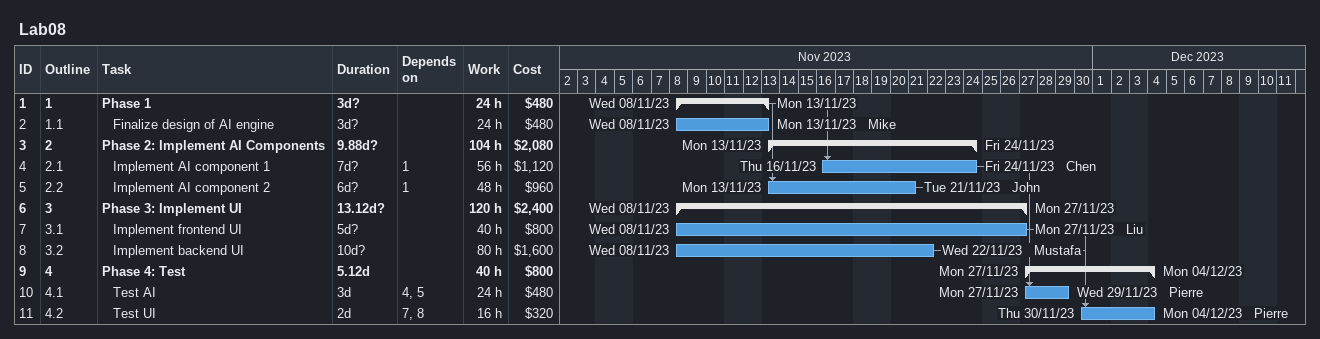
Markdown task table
Lab08

| ID | WBS | Task | Duration | Start | Finish | Predecessors | Resources | Work (h) | Cost ($) |
|---|---|---|---|---|---|---|---|---|---|
| 1 | 1 | **Phase 1** | 3d? | 2023-11-08 | 2023-11-13 |  |  | 24 | 480 |
| 2 | 1.1 | Finalize design of AI engine | 3d? | 2023-11-08 | 2023-11-13 |  | Mike | 24 | 480 |
| 3 | 2 | **Phase 2: Implement AI Components** | 9.88d? | 2023-11-13 | 2023-11-24 |  |  | 104 | 2080 |
| 4 | 2.1 | Implement AI component 1 | 7d? | 2023-11-16 | 2023-11-24 | 1 | Chen | 56 | 1120 |
| 5 | 2.2 | Implement AI component 2 | 6d? | 2023-11-13 | 2023-11-21 | 1 | John | 48 | 960 |
| 6 | 3 | **Phase 3: Implement UI** | 13.12d? | 2023-11-08 | 2023-11-27 |  |  | 120 | 2400 |
| 7 | 3.1 | Implement frontend UI | 5d? | 2023-11-08 | 2023-11-27 |  | Liu | 40 | 800 |
| 8 | 3.2 | Implement backend UI | 10d? | 2023-11-08 | 2023-11-22 |  | Mustafa | 80 | 1600 |
| 9 | 4 | **Phase 4: Test** | 5.12d | 2023-11-27 | 2023-12-04 |  |  | 40 | 800 |
| 10 | 4.1 | Test AI | 3d | 2023-11-27 | 2023-11-29 | 4, 5 | Pierre | 24 | 480 |
| 11 | 4.2 | Test UI | 2d | 2023-11-30 | 2023-12-04 | 7, 8 | Pierre | 16 | 320 |
